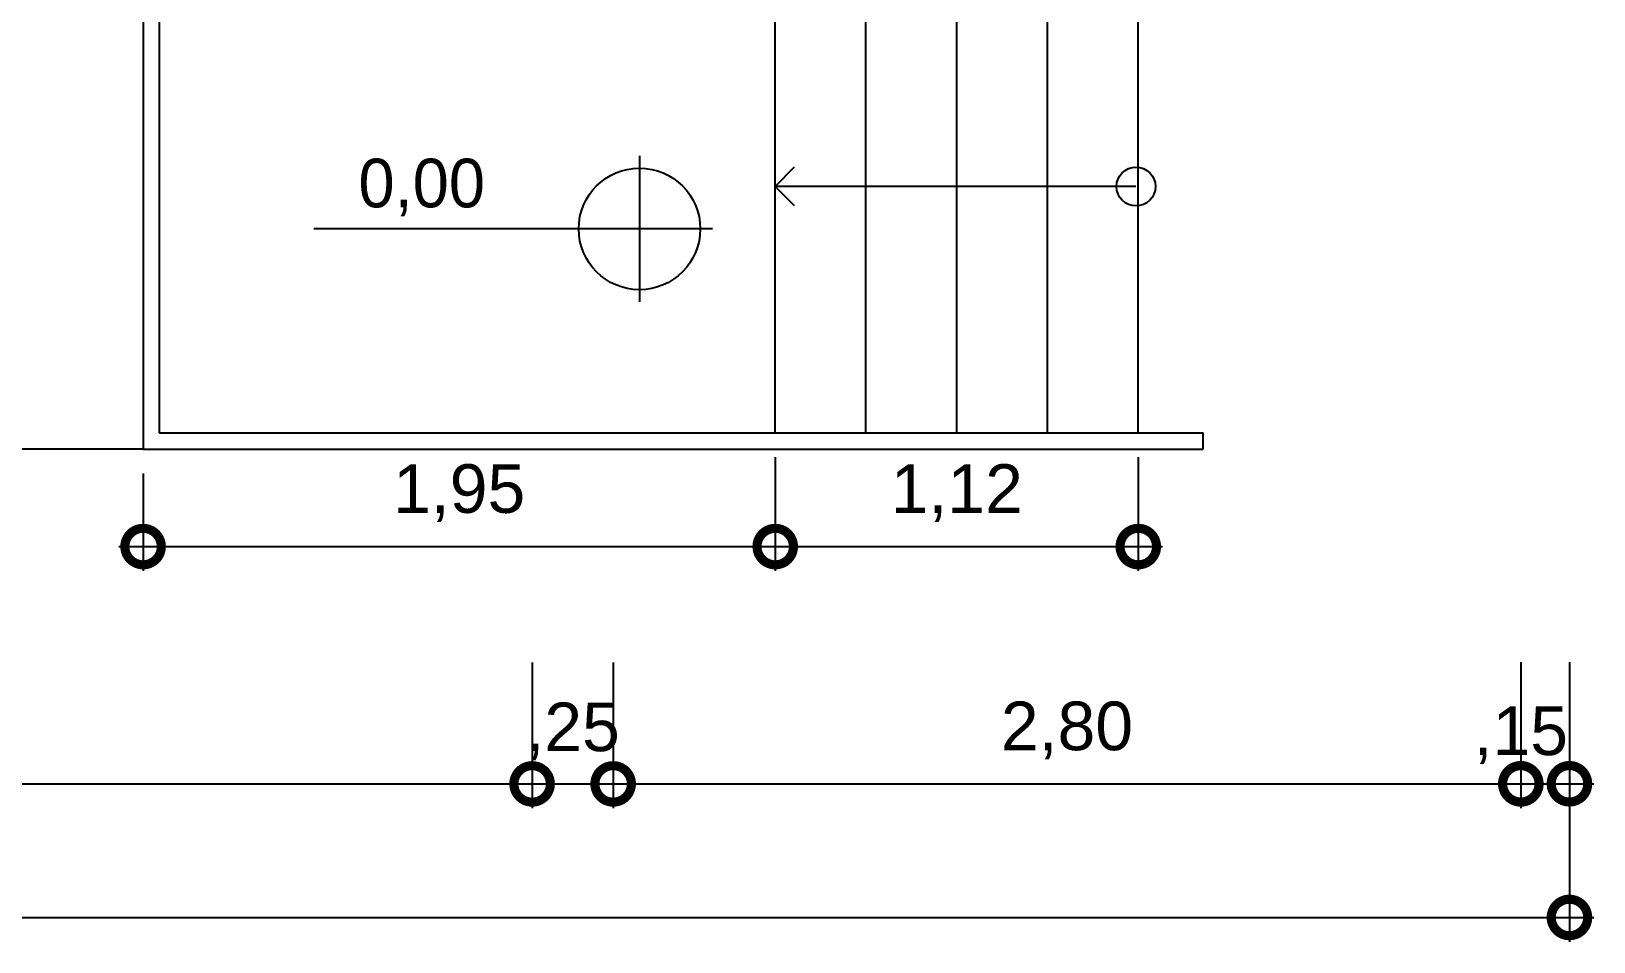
# Model space of a CAD drawing. Header units: metres. Extents: x 6220 to 6377, y 4091 to 4165.
# Drawn here: x 6229.215 to 6234.035, y 4122.142 to 4124.951 of the extents above; entities that cross this region are included whole.
import ezdxf

# ---------------------------------------------------------------- set-up
doc = ezdxf.new("R2010")
doc.units = ezdxf.units.M
doc.header["$LTSCALE"] = 0.05
doc.linetypes.add('DASHED', pattern=[19.05, 12.7, -6.35])
for name, color, linetype in [('ALV_VS', 2, 'Continuous'), ('FINA', 1, 'Continuous'), ('PROJEÇÃO INFERIOR', 1, 'DASHED'), ('SIMB 01', 1, 'Continuous')]:
    doc.layers.add(name, color=color, linetype=linetype)
doc.layers.add('COTA AZUL', color=5, linetype='Continuous', lineweight=25, true_color=0x0000ff)
doc.styles.add('arial', font='arial.ttf')
doc.styles.add('Winnie2017', font='GOTHIC.TTF')
doc.dimstyles.new('Info 01 - annot', dxfattribs={"dimtxt": 2, "dimasz": 3, "dimexe": 1, "dimexo": 1, "dimgap": 1, "dimtad": 1, "dimzin": 4, "dimtxsty": 'arial', "dimblk": 'DOTSMALL', "dimcen": 2, "dimdle": 1, "dimclrd": 256, "dimclre": 256, "dimclrt": 1, "dimazin": 2, "dimtfac": 0.09, "dimtmove": 2, "dimatfit": 2, "dimfxl": 5, "dimfxlon": 1, "dimtolj": 1, "dimtzin": 4, "dimlwd": -1, "dimarcsym": 1})

# ---------------------------------------------------------------- blocks, each defined once
blk = doc.blocks.new('_DotSmall')
at = {"color": 0, "linetype": 'ByBlock', "const_width": 0.5}
blk.add_lwpolyline([(-0.0625, 0, 1), (0.0625, 0, 1)], format="xyb", close=True, dxfattribs=at)
blk = doc.blocks.new('*D17')
at = {"layer": 'COTA AZUL', "lineweight": -2, "transparency": 16777216}
for p, q in [((6231.5103, 4123.6371), (6231.5103, 4123.2862)), ((6232.6303, 4123.6371), (6232.6303, 4123.2862))]:
    blk.add_line(p, q, dxfattribs=at)
at = {"layer": 'COTA AZUL', "transparency": 16777216}
blk.add_line((6231.4353, 4123.3612), (6232.7053, 4123.3612), dxfattribs=at)
at = {"layer": 'Defpoints', "color": 0, "transparency": 16777216}
for p in [(6231.5103, 4123.7121), (6232.6303, 4123.7121), (6232.6303, 4123.3612)]:
    blk.add_point(p, dxfattribs=at)
at = {"layer": 'COTA AZUL', "transparency": 16777216, "xscale": 0.225, "yscale": 0.225, "zscale": 0.225, "rotation": 180}
blk.add_blockref('_DotSmall', (6231.5103, 4123.3612), dxfattribs=at)
at = {"layer": 'COTA AZUL', "transparency": 16777216, "xscale": 0.225, "yscale": 0.225, "zscale": 0.225}
blk.add_blockref('_DotSmall', (6232.6303, 4123.3612), dxfattribs=at)
at = {"layer": 'COTA AZUL', "color": 1, "transparency": 16777216, "insert": (6232.0703, 4123.5263), "char_height": 0.15, "attachment_point": 5, "style": 'arial'}
blk.add_mtext('\\A1;1,12', dxfattribs=at)
blk = doc.blocks.new('*D18')
at = {"layer": 'COTA AZUL', "lineweight": -2, "transparency": 16777216}
for p, q in [((6231.5103, 4123.6371), (6231.5103, 4123.2862)), ((6229.5603, 4123.5871), (6229.5603, 4123.2862))]:
    blk.add_line(p, q, dxfattribs=at)
at = {"layer": 'COTA AZUL', "transparency": 16777216}
blk.add_line((6229.4853, 4123.3612), (6231.5853, 4123.3612), dxfattribs=at)
at = {"layer": 'Defpoints', "color": 0, "transparency": 16777216}
for p in [(6231.5103, 4123.7121), (6229.5603, 4123.6621), (6231.5103, 4123.3612)]:
    blk.add_point(p, dxfattribs=at)
at = {"layer": 'COTA AZUL', "transparency": 16777216, "xscale": 0.225, "yscale": 0.225, "zscale": 0.225, "rotation": 180}
blk.add_blockref('_DotSmall', (6229.5603, 4123.3612), dxfattribs=at)
at = {"layer": 'COTA AZUL', "transparency": 16777216, "xscale": 0.225, "yscale": 0.225, "zscale": 0.225}
blk.add_blockref('_DotSmall', (6231.5103, 4123.3612), dxfattribs=at)
at = {"layer": 'COTA AZUL', "color": 1, "transparency": 16777216, "insert": (6230.5353, 4123.5263), "char_height": 0.15, "attachment_point": 5, "style": 'arial'}
blk.add_mtext('\\A1;1,95', dxfattribs=at)
blk = doc.blocks.new('*D22')
at = {"layer": 'COTA AZUL', "lineweight": -2, "transparency": 16777216}
for p, q in [((6223.4603, 4122.5918), (6223.4603, 4122.1418)), ((6233.9603, 4122.5918), (6233.9603, 4122.1418))]:
    blk.add_line(p, q, dxfattribs=at)
at = {"layer": 'COTA AZUL', "transparency": 16777216}
blk.add_line((6223.3853, 4122.2168), (6234.0353, 4122.2168), dxfattribs=at)
at = {"layer": 'Defpoints', "color": 0, "transparency": 16777216}
for p in [(6223.4603, 4126.2207), (6233.9603, 4126.2207), (6233.9603, 4122.2168)]:
    blk.add_point(p, dxfattribs=at)
at = {"layer": 'COTA AZUL', "transparency": 16777216, "xscale": 0.225, "yscale": 0.225, "zscale": 0.225, "rotation": 180}
blk.add_blockref('_DotSmall', (6223.4603, 4122.2168), dxfattribs=at)
at = {"layer": 'COTA AZUL', "transparency": 16777216, "xscale": 0.225, "yscale": 0.225, "zscale": 0.225}
blk.add_blockref('_DotSmall', (6233.9603, 4122.2168), dxfattribs=at)
at = {"layer": 'COTA AZUL', "color": 1, "transparency": 16777216, "insert": (6228.7103, 4122.382), "char_height": 0.15, "attachment_point": 5, "style": 'arial'}
blk.add_mtext('\\A1;10,50', dxfattribs=at)
blk = doc.blocks.new('*D23')
at = {"layer": 'COTA AZUL', "lineweight": -2, "transparency": 16777216}
for p, q in [((6225.5503, 4123.0039), (6225.5503, 4122.5539)), ((6230.7603, 4123.0039), (6230.7603, 4122.5539))]:
    blk.add_line(p, q, dxfattribs=at)
at = {"layer": 'COTA AZUL', "transparency": 16777216}
blk.add_line((6225.4753, 4122.6289), (6230.8353, 4122.6289), dxfattribs=at)
at = {"layer": 'Defpoints', "color": 0, "transparency": 16777216}
for p in [(6225.5503, 4126.0425), (6230.7603, 4126.0425), (6230.7603, 4122.6289)]:
    blk.add_point(p, dxfattribs=at)
at = {"layer": 'COTA AZUL', "transparency": 16777216, "xscale": 0.225, "yscale": 0.225, "zscale": 0.225, "rotation": 180}
blk.add_blockref('_DotSmall', (6225.5503, 4122.6289), dxfattribs=at)
at = {"layer": 'COTA AZUL', "transparency": 16777216, "xscale": 0.225, "yscale": 0.225, "zscale": 0.225}
blk.add_blockref('_DotSmall', (6230.7603, 4122.6289), dxfattribs=at)
at = {"layer": 'COTA AZUL', "color": 1, "transparency": 16777216, "insert": (6228.1553, 4122.794), "char_height": 0.15, "attachment_point": 5, "style": 'arial'}
blk.add_mtext('\\A1;5,21', dxfattribs=at)
blk = doc.blocks.new('*D24')
at = {"layer": 'COTA AZUL', "lineweight": -2, "transparency": 16777216}
for p, q in [((6230.7603, 4123.0039), (6230.7603, 4122.5539)), ((6231.0103, 4123.0039), (6231.0103, 4122.5539))]:
    blk.add_line(p, q, dxfattribs=at)
at = {"layer": 'COTA AZUL', "transparency": 16777216}
blk.add_line((6230.6853, 4122.6289), (6231.0853, 4122.6289), dxfattribs=at)
at = {"layer": 'Defpoints', "color": 0, "transparency": 16777216}
for p in [(6230.7603, 4126.1925), (6231.0103, 4126.1925), (6231.0103, 4122.6289)]:
    blk.add_point(p, dxfattribs=at)
at = {"layer": 'COTA AZUL', "transparency": 16777216, "xscale": 0.225, "yscale": 0.225, "zscale": 0.225, "rotation": 180}
blk.add_blockref('_DotSmall', (6230.7603, 4122.6289), dxfattribs=at)
at = {"layer": 'COTA AZUL', "transparency": 16777216, "xscale": 0.225, "yscale": 0.225, "zscale": 0.225}
blk.add_blockref('_DotSmall', (6231.0103, 4122.6289), dxfattribs=at)
at = {"layer": 'COTA AZUL', "color": 1, "transparency": 16777216, "insert": (6230.8853, 4122.791), "char_height": 0.15, "attachment_point": 5, "style": 'arial'}
blk.add_mtext('\\A1;,25', dxfattribs=at)
blk = doc.blocks.new('*D25')
at = {"layer": 'COTA AZUL', "lineweight": -2, "transparency": 16777216}
for p, q in [((6231.0103, 4123.0039), (6231.0103, 4122.5539)), ((6233.8103, 4123.0039), (6233.8103, 4122.5539))]:
    blk.add_line(p, q, dxfattribs=at)
at = {"layer": 'COTA AZUL', "transparency": 16777216}
blk.add_line((6230.9353, 4122.6289), (6233.8853, 4122.6289), dxfattribs=at)
at = {"layer": 'Defpoints', "color": 0, "transparency": 16777216}
for p in [(6231.0103, 4126.1925), (6233.8103, 4126.1925), (6233.8103, 4122.6289)]:
    blk.add_point(p, dxfattribs=at)
at = {"layer": 'COTA AZUL', "transparency": 16777216, "xscale": 0.225, "yscale": 0.225, "zscale": 0.225, "rotation": 180}
blk.add_blockref('_DotSmall', (6231.0103, 4122.6289), dxfattribs=at)
at = {"layer": 'COTA AZUL', "transparency": 16777216, "xscale": 0.225, "yscale": 0.225, "zscale": 0.225}
blk.add_blockref('_DotSmall', (6233.8103, 4122.6289), dxfattribs=at)
at = {"layer": 'COTA AZUL', "color": 1, "transparency": 16777216, "insert": (6232.4103, 4122.794), "char_height": 0.15, "attachment_point": 5, "style": 'arial'}
blk.add_mtext('\\A1;2,80', dxfattribs=at)
blk = doc.blocks.new('*D26')
at = {"layer": 'COTA AZUL', "lineweight": -2, "transparency": 16777216}
for p, q in [((6233.8103, 4123.0043), (6233.8103, 4122.5543)), ((6233.9603, 4123.0043), (6233.9603, 4122.5543))]:
    blk.add_line(p, q, dxfattribs=at)
at = {"layer": 'COTA AZUL', "transparency": 16777216}
blk.add_line((6233.7353, 4122.6293), (6234.0353, 4122.6293), dxfattribs=at)
at = {"layer": 'Defpoints', "color": 0, "transparency": 16777216}
for p in [(6233.8103, 4126.1925), (6233.9603, 4126.0425), (6233.9603, 4122.6293)]:
    blk.add_point(p, dxfattribs=at)
at = {"layer": 'COTA AZUL', "transparency": 16777216, "xscale": 0.225, "yscale": 0.225, "zscale": 0.225, "rotation": 180}
blk.add_blockref('_DotSmall', (6233.8103, 4122.6293), dxfattribs=at)
at = {"layer": 'COTA AZUL', "transparency": 16777216, "xscale": 0.225, "yscale": 0.225, "zscale": 0.225}
blk.add_blockref('_DotSmall', (6233.9603, 4122.6293), dxfattribs=at)
at = {"layer": 'COTA AZUL', "color": 1, "transparency": 16777216, "insert": (6233.8103, 4122.7789), "char_height": 0.15, "attachment_point": 5, "style": 'arial'}
blk.add_mtext('\\A1;,15', dxfattribs=at)
blk = doc.blocks.new('CT_NIVEL_PL')
at = {"layer": 'SIMB 01'}
for p, q in [((0, 0.003), (0, -0.003)), ((0.003, 0), (-0.013394, 0))]:
    blk.add_line(p, q, dxfattribs=at)
blk.add_circle((0, 0), 0.0025, dxfattribs=at)
at = {"layer": 'SIMB 01', "style": 'Winnie2017'}
blk.add_attdef('00,00', (-0.011561, 0.000887), '', height=0.002, dxfattribs=at)

msp = doc.modelspace()

# ---------------------------------------------------------------- linework, layer by layer
at = {"layer": 'FINA'}
for p, q in [((6229.5603, 4125.1121), (6229.5603, 4123.6621)), ((6229.6103, 4125.1121), (6229.6103, 4123.7121)), ((6231.5103, 4123.7121), (6231.5103, 4125.1121)), ((6231.7903, 4123.7121), (6231.7903, 4125.1121)), ((6232.0703, 4123.7121), (6232.0703, 4125.1121)), ((6232.3503, 4123.7121), (6232.3503, 4125.1121)), ((6232.6303, 4123.7121), (6232.6303, 4125.1121)), ((6231.5103, 4124.4721), (6231.5702, 4124.5325)), ((6232.6232, 4124.4721), (6231.5103, 4124.4721)), ((6231.5103, 4124.4721), (6231.5685, 4124.4134)), ((6229.6103, 4123.7121), (6231.5103, 4123.7121)), ((6231.5103, 4123.7121), (6231.7903, 4123.7121)), ((6231.7903, 4123.7121), (6232.0703, 4123.7121)), ((6232.0703, 4123.7121), (6232.3503, 4123.7121)), ((6232.3503, 4123.7121), (6232.6303, 4123.7121)), ((6232.6303, 4123.7121), (6232.8303, 4123.7121)), ((6232.8303, 4123.6621), (6232.8303, 4123.7121)), ((6229.5603, 4123.6621), (6231.5103, 4123.6621)), ((6231.5103, 4123.6621), (6231.7903, 4123.6621)), ((6231.7903, 4123.6621), (6232.0703, 4123.6621)), ((6232.0703, 4123.6621), (6232.3503, 4123.6621)), ((6232.3503, 4123.6621), (6232.6303, 4123.6621)), ((6232.6303, 4123.6621), (6232.8303, 4123.6621))]:
    msp.add_line(p, q, dxfattribs=at)
msp.add_circle((6232.6232, 4124.4721), 0.06, dxfattribs=at)
at = {"layer": 'PROJEÇÃO INFERIOR'}
msp.add_line((6229.5603, 4123.6621), (6225.5503, 4123.6621), dxfattribs=at)

# ---------------------------------------------------------------- block references
at = {"layer": 'ALV_VS', "xscale": 75, "yscale": 75, "zscale": 75}
msp.add_blockref('CT_NIVEL_PL', (6231.0917, 4124.3414), dxfattribs=at).add_auto_attribs({'00,00': '0,00'})

# ---------------------------------------------------------------- dimensions: what is measured, and where the dimension line sits
at = {"layer": 'COTA AZUL'}
for base, p1, p2, picture, middle in [((6233.9603, 4122.2168), (6223.4603, 4126.2207), (6233.9603, 4126.2207), '*D22', (6228.7103, 4122.382)), ((6233.8103, 4122.6289), (6231.0103, 4126.1925), (6233.8103, 4126.1925), '*D25', (6232.4103, 4122.794)), ((6230.7603, 4122.6289), (6225.5503, 4126.0425), (6230.7603, 4126.0425), '*D23', (6228.1553, 4122.794)), ((6231.5103, 4123.3612), (6229.5603, 4123.6621), (6231.5103, 4123.7121), '*D18', (6230.5353, 4123.5263)), ((6232.6303, 4123.3612), (6231.5103, 4123.7121), (6232.6303, 4123.7121), '*D17', (6232.0703, 4123.5263))]:
    dim = msp.add_linear_dim(base=base, p1=p1, p2=p2, dimstyle='Info 01 - annot', dxfattribs=at)
    dim.commit()
    dim.dimension.update_dxf_attribs({"geometry": picture, "text_midpoint": middle})
for base, p1, p2, picture, middle in [((6231.0103, 4122.6289), (6230.7603, 4126.1925), (6231.0103, 4126.1925), '*D24', (6230.8853, 4122.791)), ((6233.9603, 4122.6293), (6233.8103, 4126.1925), (6233.9603, 4126.0425), '*D26', (6233.8103, 4122.7789))]:
    dim = msp.add_linear_dim(base=base, p1=p1, p2=p2, dimstyle='Info 01 - annot', dxfattribs=at)
    dim.commit()
    dim.dimension.update_dxf_attribs({"geometry": picture, "text_midpoint": middle, "dimtype": 160})

doc.saveas('drawing.dxf')
